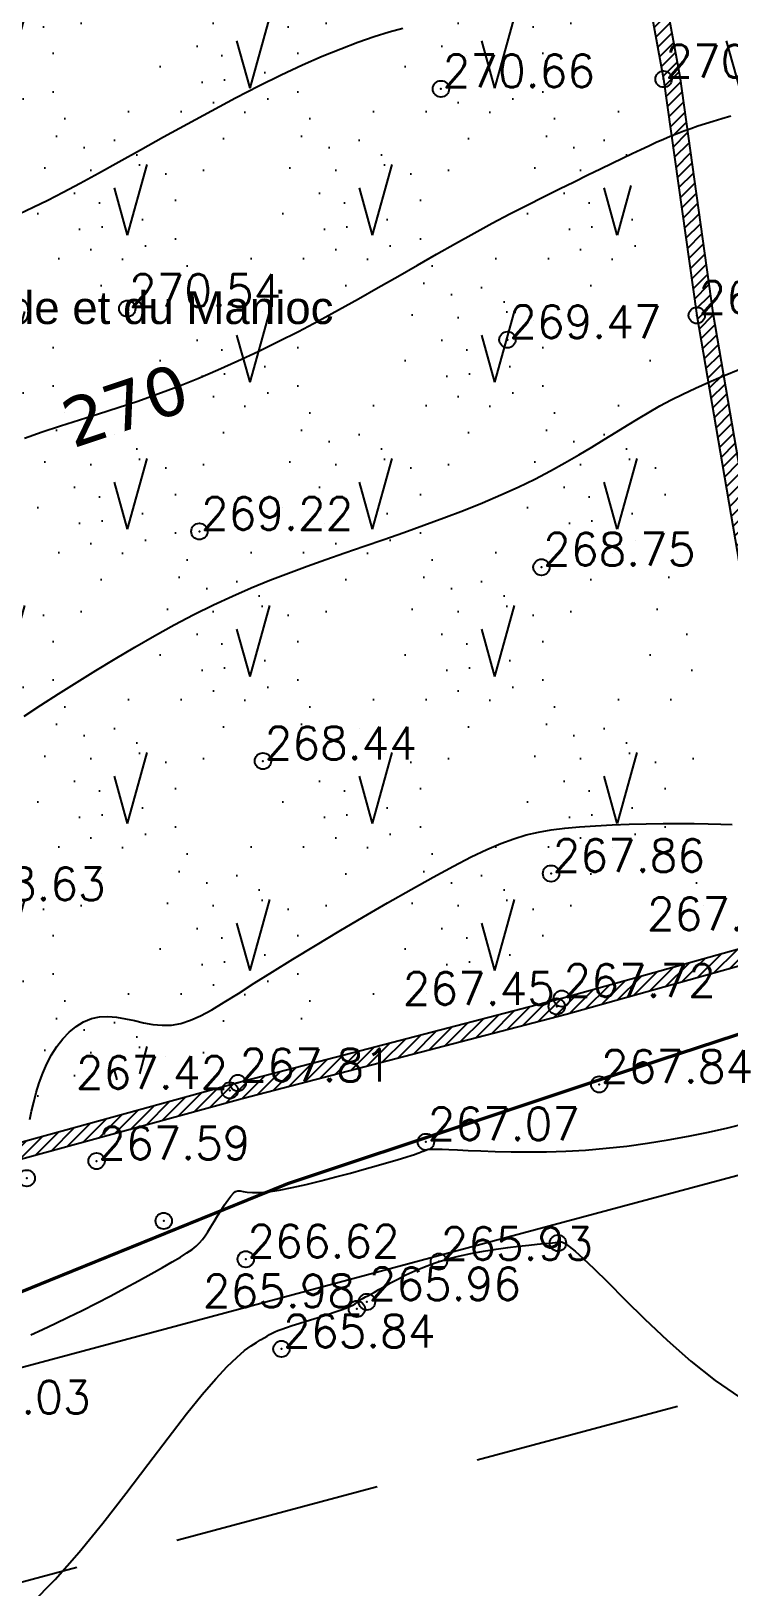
# Model space of a CAD drawing. Header units: millimetres. Extents: x 524954 to 526204, y 9523489 to 9524010.
# Drawn here: x 525548.3 to 525569.67, y 9523547.14 to 9523594.75 of the extents above; entities that cross this region are included whole.
import ezdxf
from ezdxf.enums import TextEntityAlignment as Align

# ---------------------------------------------------------------- set-up
doc = ezdxf.new("R2010")
doc.units = ezdxf.units.MM
doc.header["$PDMODE"] = 32
doc.header["$PDSIZE"] = 0.5
doc.linetypes.add('ACAD_ISO12W100', pattern=[21, 12, -3, 0, -3, 0, -3])
doc.linetypes.add('CACHE2', pattern=[4.7625, 3.175, -1.5875])
for name, color, linetype in [('Bord Fleuve', 4, 'ACAD_ISO12W100'), ('Cloture', 7, 'Continuous'), ('CN_01_00', 3, 'Continuous'), ('CN_02_00', 4, 'Continuous'), ('CN_10_00', 1, 'Continuous'), ('Cotation Courbes de niveau', 7, 'Continuous'), ('Murs', 1, 'Continuous'), ('TopoAlt', 3, 'Continuous'), ('TOPOJIS', 7, 'Continuous'), ('Toponomie', 7, 'CACHE2'), ('Végétation_Plantation', 70, 'Continuous')]:
    doc.layers.add(name, color=color, linetype=linetype)
doc.styles.add('Simplex 1.0', font='Simplex.shx', dxfattribs={"width": 0.99, "height": 1})
doc.styles.get("Standard").update_dxf_attribs({"font": 'arial.ttf'})
doc.styles.add('Verdana 1.0', font='verdana.ttf', dxfattribs={"width": 0.99, "height": 1})
pattern_1 = [(74.475889, (0, 0), (-3.750000001, 13.500000005), [2.25, -11.761156275]), (74.475889, (3.75, 4.5), (-3.750000001, 13.500000005), [2.25, -11.761156275]), (74.475889, (7.5, 9), (-3.750000001, 13.500000005), [2.25, -11.761156275]), (105.524111, (0, 0), (-7.500000003, 4e-10), [1.5, -12.511156275]), (105.524111, (3.75, 4.5), (-7.500000003, 4e-10), [1.5, -12.511156275]), (105.524111, (7.5, 9), (-7.500000003, 4e-10), [1.5, -12.511156275]), (0, (0.453, 0.484), (3.75, 4.5), [0, -7.5]), (0, (1.468, 1.072), (3.75, 4.5), [0, -7.5]), (0, (1.1713, 1.8804), (3.75, 4.5), [0, -7.5]), (0, (2.327, 1.9907), (3.75, 4.5), [0, -7.5]), (0, (1.64, 3.7912), (3.75, 4.5), [0, -7.5]), (0, (0.3684, 2.1545), (3.75, 4.5), [0, -7.5]), (0, (0.281, 2.4684), (3.75, 4.5), [0, -7.5]), (0, (0.0314, 3.7912), (3.75, 4.5), [0, -7.5]), (0, (-0.7807, 0.2634), (3.75, 4.5), [0, -7.5]), (0, (-0.8588, 0.9984), (3.75, 4.5), [0, -7.5]), (0, (-1.468, 0.19), (3.75, 4.5), [0, -7.5]), (0, (-1.624, 1.2924), (3.75, 4.5), [0, -7.5]), (0, (-1.1242, 1.9905), (3.75, 4.5), [0, -7.5]), (0, (-1.3274, 2.6888), (3.75, 4.5), [0, -7.5]), (0, (-1.9207, 3.5707), (3.75, 4.5), [0, -7.5]), (0, (-0.406, 2.9085), (3.75, 4.5), [0, -7.5]), (0, (-2.53, 2.064), (3.75, 4.5), [0, -7.5]), (0, (-2.7485, 0.6675), (3.75, 4.5), [0, -7.5]), (0, (-1.1235, -0.4347), (3.75, 4.5), [0, -7.5]), (0, (-0.156, -0.7287), (3.75, 4.5), [0, -7.5]), (0, (-0.812, -1.537), (3.75, 4.5), [0, -7.5]), (0, (1.5774, -1.4635), (3.75, 4.5), [0, -7.5]), (0, (0.5466, -0.3245), (3.75, 4.5), [0, -7.5]), (0, (1.468, -0.104), (3.75, 4.5), [0, -7.5])]

# ---------------------------------------------------------------- blocks, each defined once
blk = doc.blocks.new('TCPOINT M')
at = {"color": 0}
blk.add_point((0, 0), dxfattribs=at)
at = {"layer": 'TopoAlt', "style": 'Simplex 1.0', "width": 0.99}
blk.add_attdef('ALT', (0.15, 0.15), '', height=1, dxfattribs=at)

msp = doc.modelspace()

# ---------------------------------------------------------------- hatches: boundary and pattern name
at = {"layer": 'Bord Fleuve', "ltscale": 0.5}
h = msp.add_hatch(dxfattribs=at)
h.set_pattern_fill('ANSI33', color=256, scale=2, angle=330, style=0)
h.paths.add_polyline_path([(526101.715, 9523771.778), (526101.498, 9523728.689), (526067.042, 9523702.1), (526048.223, 9523678.528), (526031.816, 9523676.184), (526027.837, 9523671.249), (526016.46, 9523661.911), (526012.684, 9523655.259), (526010.342, 9523652.337), (526009.349, 9523649.826), (526002.836, 9523644.901), (526001.359, 9523638.704), (525998.552, 9523634.868), (525992.641, 9523630.59), (525971.373, 9523621.771), (525946.333, 9523622.282), (525936.503, 9523619.892), (525930.695, 9523617.923), (525919.699, 9523615.395), (525895.841, 9523612.948), (525885.599, 9523613.628), (525875.196, 9523613.421), (525867.372, 9523614.558), (525859.164, 9523613.749), (525850.68, 9523611.584), (525842.877, 9523609.413), (525834.137, 9523605.724), (525821.783, 9523602.11), (525815.903, 9523600.185), (525796.184, 9523594.113), (525774.026, 9523585.199), (525767.099, 9523581.761), (525763.989, 9523580.32), (525760.33, 9523578.539), (525748.039, 9523572.413), (525744.059, 9523571.766), (525739.195, 9523569.005), (525726.381, 9523563.785), (525719.788, 9523561.814), (525707.248, 9523554.536), (525700.147, 9523552.212), (525692.212, 9523549.16), (525674.921, 9523545.702), (525662.522, 9523542.332), (525644.942, 9523541.016), (525635.899, 9523540.053), (525621.612, 9523536.522), (525609.298, 9523533.789), (525593.484, 9523529.477), (525590.482, 9523529.837), (525587.338, 9523528.188), (525575.413, 9523524.864), (525573.541, 9523524.376), (525537.559, 9523507.804), (525536.053, 9523507.312), (525509.961, 9523500.658), (525472.702, 9523501.018), (525453.195, 9523495.13), (525425.264, 9523493.316), (525409.725, 9523500.229), (525383.624, 9523517.145), (525374.857, 9523528.592), (525397.503, 9523550.219), (525408.728, 9523544.096), (525423.511, 9523536.311), (525445.736, 9523537.578), (525453.966, 9523539.782), (525464.454, 9523546.087), (525473.153, 9523547.827), (525482.046, 9523548.599), (525491.438, 9523548.246), (525499.251, 9523546.152), (525510.455, 9523545.914), (525524.182, 9523548.573), (525533.752, 9523550.446), (525539.312, 9523550.42), (525543.959, 9523554.529), (525548.966, 9523556.567), (525556.157, 9523559.482), (525565.701, 9523562.659), (525575.687, 9523565.927), (525586.045, 9523569.089), (525592.726, 9523570.833), (525599.232, 9523573.013), (525615.849, 9523577.326), (525625.16, 9523582.583), (525628.685, 9523586.517), (525632.523, 9523586.625), (525648.079, 9523583.088), (525655.429, 9523583.638), (525665.347, 9523586.334), (525670.505, 9523587.365), (525674.974, 9523592.31), (525681.363, 9523595.427), (525690.374, 9523596.897), (525696.726, 9523596.667), (525703.112, 9523600.372), (525712.502, 9523603.181), (525720.951, 9523606.622), (525729.973, 9523611.744), (525735.094, 9523612.577), (525741.896, 9523615.967), (525746.088, 9523618.007), (525749.05, 9523619.379), (525756.94, 9523623.296), (525766.831, 9523627.898), (525804.249, 9523638.101), (525817.576, 9523642.025), (525828.432, 9523644.919), (525839.805, 9523649.896), (525846.166, 9523651.166), (525855.839, 9523655.822), (525867.776, 9523655.711), (525877.503, 9523655.632), (525886.144, 9523654.198), (525894.786, 9523653.829), (525911.157, 9523655.506), (525918.652, 9523656.801), (525925.004, 9523658.249), (525933.183, 9523660.832), (525939.613, 9523663.374), (525944.509, 9523665.893), (525950.393, 9523669.022), (525957.623, 9523672.73), (525962.986, 9523676.276), (525970.165, 9523679.965), (525973.599, 9523682.924), (525976.261, 9523684.646), (525980.145, 9523686.246), (525987.591, 9523689.162), (525991.967, 9523692.966), (525998.543, 9523697.851), (526003.542, 9523703.73), (526012.581, 9523711.677), (526026.66, 9523716.709), (526030.85, 9523726.011), (526046.387, 9523740.613), (526052.355, 9523745.599), (526061.927, 9523759.011), (526073.275, 9523760.379), (526077.818, 9523761.95), (526083.981, 9523762.217)])
h.paths.add_polyline_path([(525512.661, 9523516.101), (525534.357, 9523523.257), (525535.319, 9523520.342), (525513.623, 9523513.186)], flags=24)
h.paths.add_polyline_path([(525743.331, 9523593.045), (525764.315, 9523602.078), (525765.529, 9523599.259), (525744.545, 9523590.226)], flags=24)
h.paths.add_polyline_path([(525983.194, 9523662.071), (526001.508, 9523675.73), (526003.343, 9523673.269), (525985.029, 9523659.611)], flags=24)
at = {"layer": 'Murs'}
h = msp.add_hatch(dxfattribs=at)
h.set_pattern_fill('_U', color=256, scale=0.25, angle=45, style=0, pattern_type=0)
h.set_pattern_definition([(45, (0, 0), (-0.1767766952966, 0.1767766952966), [])])
h.paths.add_polyline_path([(525565.268, 9523609.213), (525566.3, 9523600.744), (525567.673, 9523593.284), (525568.689, 9523586.054), (525569.922, 9523578.837), (525571.121, 9523571.236), (525571.878, 9523567.189), (525564.554, 9523565.148), (525554.631, 9523562.564), (525547.728, 9523560.676), (525539.256, 9523558.417), (525539.384, 9523557.934), (525547.858, 9523560.193), (525554.76, 9523562.08), (525564.684, 9523564.665), (525572.453, 9523566.831), (525571.613, 9523571.321), (525570.416, 9523578.918), (525569.183, 9523586.131), (525568.167, 9523593.364), (525566.795, 9523600.82), (525565.765, 9523609.274)])
at = {"layer": 'Végétation_Plantation', "linetype": 'CACHE2', "ltscale": 0.5}
h = msp.add_hatch(dxfattribs=at)
h.set_pattern_fill('BROUSS', color=256, scale=1.5, style=0)
h.set_pattern_definition(pattern_1)
h.paths.add_polyline_path([(525591.727, 9523611.119), (525567.444, 9523607.848), (525573.392, 9523569.421), (525601.982, 9523576.399)])
h = msp.add_hatch(dxfattribs=at)
h.set_pattern_fill('BROUSS', color=256, scale=1.5, style=0)
h.set_pattern_definition(pattern_1)
h.paths.add_polyline_path([(525564.252, 9523608.21), (525532.2, 9523604.077), (525540.07, 9523559.818), (525569.671, 9523567.578)])

# ---------------------------------------------------------------- linework, layer by layer
at = {"layer": 'Bord Fleuve', "ltscale": 0.35, "flags": 128}
msp.add_lwpolyline([(525394.064, 9523546.741, 0.1, 0.1, 0), (525403.511, 9523541.057, 0.1, 0.1, 0), (525423.511, 9523536.311, 0.1, 0.1, 0), (525445.736, 9523537.578, 0.1, 0.1, 0), (525453.966, 9523539.782, 0.1, 0.1, 0), (525464.454, 9523546.087, 0.1, 0.1, 0), (525473.153, 9523547.827, 0.1, 0.1, 0), (525482.046, 9523548.599, 0.1, 0.1, 0), (525491.438, 9523548.246, 0.1, 0.1, 0), (525499.251, 9523546.152, 0.1, 0.1, 0), (525510.455, 9523545.914, 0.1, 0.1, 0), (525524.182, 9523548.573, 0.1, 0.1, 0), (525533.752, 9523550.446, 0.1, 0.1, 0), (525539.312, 9523550.42, 0.1, 0.1, 0), (525543.959, 9523554.529, 0.1, 0.1, 0), (525548.966, 9523556.567, 0.1, 0.1, 0), (525556.157, 9523559.482, 0.1, 0.1, 0), (525565.701, 9523562.659, 0.1, 0.1, 0), (525575.687, 9523565.927, 0.1, 0.1, 0), (525586.045, 9523569.089, 0.1, 0.1, 0), (525592.726, 9523570.833, 0.1, 0.1, 0), (525599.232, 9523573.013, 0.1, 0.1, 0), (525615.849, 9523577.326, 0.1, 0.1, 0), (525625.16, 9523582.583, 0.1, 0.1, 0), (525628.685, 9523586.517, 0.1, 0.1, 0), (525632.523, 9523586.625, 0.1, 0.1, 0), (525648.079, 9523583.088, 0.1, 0.1, 0), (525655.429, 9523583.638, 0.1, 0.1, 0), (525665.347, 9523586.334, 0.1, 0.1, 0), (525670.505, 9523587.365, 0.1, 0.1, 0), (525674.974, 9523592.31, 0.1, 0.1, 0), (525674.974, 9523592.31, 0.1, 0.1, 0), (525681.363, 9523595.427, 0.1, 0.1, 0), (525681.363, 9523595.427, 0.1, 0.1, 0), (525690.374, 9523596.897, 0.1, 0.1, 0), (525696.726, 9523596.667, 0.1, 0.1, 0), (525703.112, 9523600.372, 0.1, 0.1, 0), (525712.502, 9523603.181, 0.1, 0.1, 0), (525712.502, 9523603.181, 0.1, 0.1, 0), (525720.951, 9523606.622, 0.1, 0.1, 0), (525729.973, 9523611.744, 0.1, 0.1, 0), (525735.094, 9523612.577, 0.1, 0.1, 0), (525741.896, 9523615.967, 0.1, 0.1, 0), (525746.088, 9523618.007, 0.1, 0.1, 0), (525749.05, 9523619.379, 0.1, 0.1, 0), (525756.94, 9523623.296, 0.1, 0.1, 0), (525766.831, 9523627.898, 0.1, 0.1, 0), (525804.249, 9523638.101, 0.1, 0.1, 0), (525817.576, 9523642.025, 0.1, 0.1, 0), (525828.432, 9523644.919, 0.1, 0.1, 0), (525839.805, 9523649.896, 0.1, 0.1, 0), (525846.166, 9523651.166, 0.1, 0.1, 0), (525855.839, 9523655.822, 0.1, 0.1, 0), (525867.776, 9523655.711, 0.1, 0.1, 0), (525877.503, 9523655.632, 0.1, 0.1, 0), (525886.144, 9523654.198, 0.1, 0.1, 0), (525894.786, 9523653.829, 0.1, 0.1, 0), (525911.157, 9523655.506, 0.1, 0.1, 0), (525918.652, 9523656.801, 0.1, 0.1, 0), (525925.004, 9523658.249, 0.1, 0.1, 0), (525933.183, 9523660.832, 0.1, 0.1, 0), (525939.613, 9523663.374, 0.1, 0.1, 0), (525944.509, 9523665.893, 0.1, 0.1, 0), (525950.393, 9523669.022, 0.1, 0.1, 0), (525957.623, 9523672.73, 0.1, 0.1, 0), (525962.986, 9523676.276, 0.1, 0.1, 0), (525970.165, 9523679.965, 0.1, 0.1, 0), (525970.165, 9523679.965, 0.1, 0.1, 0), (525973.599, 9523682.924, 0.1, 0.1, 0), (525976.261, 9523684.646, 0.1, 0.1, 0), (525980.145, 9523686.246, 0.1, 0.1, 0), (525987.591, 9523689.162, 0.1, 0.1, 0), (525991.967, 9523692.966, 0.1, 0.1, 0), (525998.543, 9523697.851, 0.1, 0.1, 0), (526003.542, 9523703.73, 0.1, 0.1, 0), (526012.581, 9523711.677, 0.1, 0.1, 0), (526026.66, 9523716.709, 0.1, 0.1, 0), (526030.85, 9523726.011, 0.1, 0.1, 0), (526046.387, 9523740.613, 0.1, 0.1, 0), (526052.355, 9523745.599, 0.1, 0.1, 0), (526061.927, 9523759.011, 0.1, 0.1, 0), (526073.275, 9523760.379, 0.1, 0.1, 0), (526077.818, 9523761.95, 0.1, 0.1, 0), (526083.981, 9523762.217, 0.1, 0.1, 0), (526101.715, 9523771.778, 0, 0, 0)], format="xyseb", dxfattribs=at)
at = {"layer": 'Cloture', "flags": 128}
for points in [[(525565.268, 9523609.213), (525566.3, 9523600.744), (525567.673, 9523593.284), (525568.689, 9523586.054), (525569.922, 9523578.837), (525571.121, 9523571.236), (525571.878, 9523567.189), (525564.554, 9523565.148), (525554.631, 9523562.564), (525547.728, 9523560.676), (525539.256, 9523558.417)], [(525565.765, 9523609.274), (525566.795, 9523600.82), (525568.167, 9523593.364), (525569.183, 9523586.131), (525570.416, 9523578.918), (525571.613, 9523571.321), (525572.453, 9523566.831), (525564.684, 9523564.665), (525554.76, 9523562.08), (525547.858, 9523560.193), (525539.384, 9523557.934)]]:
    msp.add_lwpolyline(points, dxfattribs=at)
at = {"layer": 'CN_01_00', "flags": 128}
for points, elevation in [([(525547.936, 9523589.165), (525548.363, 9523589.362), (525548.809, 9523589.58), (525549.283, 9523589.823), (525549.797, 9523590.097), (525550.362, 9523590.406), (525550.984, 9523590.75), (525551.654, 9523591.124), (525552.359, 9523591.516), (525553.087, 9523591.918), (525553.824, 9523592.319), (525554.557, 9523592.709), (525555.274, 9523593.079), (525555.961, 9523593.419), (525556.608, 9523593.722), (525557.214, 9523593.986), (525557.781, 9523594.217), (525558.31, 9523594.415), (525558.803, 9523594.585), (525559.261, 9523594.728), (525559.686, 9523594.848)], 271), ([(525548.083, 9523573.791), (525548.601, 9523574.127), (525549.143, 9523574.475), (525549.705, 9523574.83), (525550.284, 9523575.189), (525550.875, 9523575.548), (525551.475, 9523575.902), (525552.08, 9523576.248), (525552.685, 9523576.581), (525553.287, 9523576.898), (525553.881, 9523577.193), (525554.466, 9523577.465), (525555.042, 9523577.716), (525555.613, 9523577.949), (525556.182, 9523578.169), (525556.752, 9523578.379), (525557.327, 9523578.583), (525557.908, 9523578.786), (525558.5, 9523578.99), (525559.104, 9523579.199), (525559.715, 9523579.414), (525560.328, 9523579.634), (525560.938, 9523579.859), (525561.538, 9523580.088), (525562.122, 9523580.322), (525562.685, 9523580.56), (525563.222, 9523580.802), (525563.727, 9523581.047), (525564.203, 9523581.294), (525564.65, 9523581.54), (525565.073, 9523581.785), (525565.473, 9523582.024), (525565.853, 9523582.258), (525566.216, 9523582.483), (525566.563, 9523582.698), (525566.899, 9523582.902), (525567.229, 9523583.097), (525567.561, 9523583.284), (525567.903, 9523583.467), (525568.261, 9523583.648), (525568.644, 9523583.83), (525569.057, 9523584.015), (525569.509, 9523584.206), (525570.003, 9523584.405)], 269), ([(525548.286, 9523554.857), (525548.648, 9523555.024), (525549.032, 9523555.202), (525549.438, 9523555.395), (525549.864, 9523555.604), (525550.302, 9523555.826), (525550.742, 9523556.054), (525551.173, 9523556.283), (525551.587, 9523556.508), (525551.973, 9523556.721), (525552.322, 9523556.917), (525552.623, 9523557.091), (525552.871, 9523557.238), (525553.069, 9523557.363), (525553.228, 9523557.473), (525553.354, 9523557.573), (525553.458, 9523557.671), (525553.546, 9523557.773), (525553.628, 9523557.885), (525553.713, 9523558.013), (525553.806, 9523558.163), (525553.906, 9523558.328), (525554.011, 9523558.5), (525554.117, 9523558.672), (525554.221, 9523558.835), (525554.321, 9523558.981), (525554.413, 9523559.103), (525554.494, 9523559.193), (525554.564, 9523559.244), (525554.63, 9523559.265), (525554.704, 9523559.263), (525554.796, 9523559.247), (525554.917, 9523559.228), (525555.078, 9523559.213), (525555.289, 9523559.212), (525555.56, 9523559.234), (525555.899, 9523559.285), (525556.292, 9523559.362), (525556.724, 9523559.459), (525557.177, 9523559.569), (525557.635, 9523559.688), (525558.08, 9523559.807), (525558.497, 9523559.923), (525558.868, 9523560.028), (525559.18, 9523560.117), (525559.437, 9523560.192), (525559.645, 9523560.254), (525559.81, 9523560.304), (525559.939, 9523560.345), (525560.038, 9523560.378), (525560.116, 9523560.405), (525560.177, 9523560.427), (525560.227, 9523560.447), (525560.27, 9523560.464), (525560.306, 9523560.479), (525560.336, 9523560.492), (525560.363, 9523560.503), (525560.387, 9523560.513), (525560.41, 9523560.521), (525560.433, 9523560.528), (525560.458, 9523560.535), (525560.493, 9523560.54), (525560.546, 9523560.543), (525560.625, 9523560.544), (525560.738, 9523560.542), (525560.892, 9523560.537), (525561.097, 9523560.529), (525561.359, 9523560.517), (525561.686, 9523560.502), (525562.072, 9523560.485), (525562.511, 9523560.469), (525562.998, 9523560.458), (525563.524, 9523560.454), (525564.085, 9523560.46), (525564.674, 9523560.479), (525565.283, 9523560.513), (525565.908, 9523560.565), (525566.541, 9523560.635), (525567.177, 9523560.72), (525567.81, 9523560.82), (525568.435, 9523560.932), (525569.045, 9523561.057), (525569.635, 9523561.191), (525570.199, 9523561.335)], 267)]:
    msp.add_lwpolyline(points, dxfattribs=dict(at, elevation=elevation))
at = {"layer": 'CN_02_00', "flags": 128}
for points, elevation in [([(525548.26, 9523561.446), (525548.316, 9523561.703), (525548.382, 9523561.981), (525548.458, 9523562.27), (525548.548, 9523562.566), (525548.654, 9523562.861), (525548.779, 9523563.149), (525548.923, 9523563.423), (525549.088, 9523563.678), (525549.27, 9523563.911), (525549.469, 9523564.118), (525549.682, 9523564.293), (525549.908, 9523564.433), (525550.147, 9523564.534), (525550.395, 9523564.592), (525550.652, 9523564.604), (525550.916, 9523564.58), (525551.187, 9523564.532), (525551.463, 9523564.472), (525551.743, 9523564.41), (525552.025, 9523564.359), (525552.31, 9523564.331), (525552.595, 9523564.337), (525552.881, 9523564.388), (525553.177, 9523564.483), (525553.491, 9523564.623), (525553.835, 9523564.806), (525554.217, 9523565.033), (525554.647, 9523565.303), (525555.135, 9523565.614), (525555.691, 9523565.966), (525556.32, 9523566.356), (525557.007, 9523566.775), (525557.732, 9523567.21), (525558.475, 9523567.649), (525559.217, 9523568.08), (525559.937, 9523568.49), (525560.617, 9523568.868), (525561.236, 9523569.202), (525561.781, 9523569.481), (525562.26, 9523569.711), (525562.691, 9523569.895), (525563.087, 9523570.041), (525563.465, 9523570.155), (525563.84, 9523570.242), (525564.227, 9523570.308), (525564.643, 9523570.36), (525565.098, 9523570.403), (525565.586, 9523570.438), (525566.096, 9523570.466), (525566.618, 9523570.486), (525567.141, 9523570.499), (525567.655, 9523570.506), (525568.149, 9523570.508), (525568.612, 9523570.503), (525569.036, 9523570.494), (525569.422, 9523570.483), (525569.771, 9523570.473)], 268), ([(525548.303, 9523546.63), (525549.034, 9523547.37), (525549.77, 9523548.204), (525550.498, 9523549.094), (525551.204, 9523550), (525551.874, 9523550.885), (525552.496, 9523551.71), (525553.054, 9523552.436), (525553.538, 9523553.035), (525553.953, 9523553.513), (525554.303, 9523553.884), (525554.597, 9523554.166), (525554.84, 9523554.373), (525555.038, 9523554.521), (525555.2, 9523554.626), (525555.33, 9523554.703), (525555.436, 9523554.766), (525555.525, 9523554.818), (525555.604, 9523554.864), (525555.682, 9523554.906), (525555.765, 9523554.945), (525555.861, 9523554.986), (525555.978, 9523555.03), (525556.122, 9523555.08), (525556.3, 9523555.138), (525556.504, 9523555.203), (525556.726, 9523555.272), (525556.957, 9523555.344), (525557.189, 9523555.417), (525557.411, 9523555.489), (525557.617, 9523555.557), (525557.797, 9523555.62), (525557.943, 9523555.677), (525558.06, 9523555.727), (525558.15, 9523555.77), (525558.22, 9523555.809), (525558.272, 9523555.843), (525558.313, 9523555.872), (525558.346, 9523555.898), (525558.376, 9523555.921), (525558.407, 9523555.942), (525558.443, 9523555.963), (525558.488, 9523555.987), (525558.544, 9523556.016), (525558.615, 9523556.054), (525558.705, 9523556.102), (525558.817, 9523556.163), (525558.953, 9523556.241), (525559.118, 9523556.335), (525559.31, 9523556.444), (525559.53, 9523556.564), (525559.777, 9523556.689), (525560.049, 9523556.817), (525560.347, 9523556.942), (525560.67, 9523557.062), (525561.018, 9523557.171), (525561.387, 9523557.268), (525561.771, 9523557.351), (525562.158, 9523557.421), (525562.539, 9523557.481), (525562.903, 9523557.531), (525563.242, 9523557.572), (525563.544, 9523557.605), (525563.801, 9523557.631), (525564.004, 9523557.651), (525564.158, 9523557.666), (525564.272, 9523557.677), (525564.353, 9523557.685), (525564.409, 9523557.691), (525564.446, 9523557.695), (525564.474, 9523557.698), (525564.499, 9523557.702), (525564.53, 9523557.704), (525564.579, 9523557.691), (525564.658, 9523557.65), (525564.782, 9523557.564), (525564.961, 9523557.418), (525565.209, 9523557.197), (525565.538, 9523556.886), (525565.962, 9523556.47), (525566.488, 9523555.943), (525567.1, 9523555.336), (525567.778, 9523554.693), (525568.501, 9523554.053), (525569.249, 9523553.459), (525570.001, 9523552.952)], 266)]:
    msp.add_lwpolyline(points, dxfattribs=dict(at, elevation=elevation))
at = {"layer": 'CN_10_00', "elevation": 270, "flags": 128}
msp.add_lwpolyline([(525548.095, 9523582.302), (525548.641, 9523582.489), (525549.203, 9523582.672), (525549.779, 9523582.855), (525550.366, 9523583.04), (525550.963, 9523583.232), (525551.568, 9523583.434), (525552.177, 9523583.649), (525552.789, 9523583.879), (525553.404, 9523584.125), (525554.019, 9523584.387), (525554.636, 9523584.662), (525555.254, 9523584.951), (525555.871, 9523585.252), (525556.488, 9523585.564), (525557.103, 9523585.888), (525557.717, 9523586.221), (525558.327, 9523586.561), (525558.934, 9523586.904), (525559.535, 9523587.249), (525560.13, 9523587.591), (525560.718, 9523587.927), (525561.296, 9523588.255), (525561.865, 9523588.571), (525562.423, 9523588.873), (525562.966, 9523589.159), (525563.492, 9523589.43), (525563.997, 9523589.685), (525564.478, 9523589.924), (525564.931, 9523590.146), (525565.354, 9523590.352), (525565.742, 9523590.54), (525566.095, 9523590.71), (525566.414, 9523590.864), (525566.705, 9523591.004), (525566.971, 9523591.131), (525567.217, 9523591.246), (525567.447, 9523591.351), (525567.666, 9523591.447), (525567.876, 9523591.537), (525568.084, 9523591.621), (525568.292, 9523591.7), (525568.503, 9523591.777), (525568.721, 9523591.852), (525568.95, 9523591.927), (525569.193, 9523592.002), (525569.454, 9523592.079), (525569.735, 9523592.159)], dxfattribs=at)

# ---------------------------------------------------------------- block references
at = {"layer": 'TOPOJIS'}
ref = msp.add_blockref('TCPOINT M', (525567.673, 9523593.284, 270.25), dxfattribs=at)
ref.add_attrib('ALT', '270.25', (525567.723, 9523593.334, 270.25), dxfattribs={"layer": 'TopoAlt', "height": 1, "style": 'Simplex 1.0', "width": 0.99})
ref = msp.add_blockref('TCPOINT M', (525560.852, 9523592.987, 270.66), dxfattribs=at)
ref.add_attrib('ALT', '270.66', (525560.902, 9523593.037, 270.66), dxfattribs={"layer": 'TopoAlt', "height": 1, "style": 'Simplex 1.0', "width": 0.99})
ref = msp.add_blockref('TCPOINT M', (525551.246, 9523586.262, 270.54), dxfattribs=at)
ref.add_attrib('ALT', '270.54', (525551.296, 9523586.312, 270.54), dxfattribs={"layer": 'TopoAlt', "height": 1, "style": 'Simplex 1.0', "width": 0.99})
ref = msp.add_blockref('TCPOINT M', (525568.689, 9523586.054, 269.18), dxfattribs=at)
ref.add_attrib('ALT', '269.18', (525568.739, 9523586.104, 269.18), dxfattribs={"layer": 'TopoAlt', "height": 1, "style": 'Simplex 1.0', "width": 0.99})
ref = msp.add_blockref('TCPOINT M', (525562.89, 9523585.31, 269.47), dxfattribs=at)
ref.add_attrib('ALT', '269.47', (525562.94, 9523585.36, 269.47), dxfattribs={"layer": 'TopoAlt', "height": 1, "style": 'Simplex 1.0', "width": 0.99})
ref = msp.add_blockref('TCPOINT M', (525553.452, 9523579.442, 269.22), dxfattribs=at)
ref.add_attrib('ALT', '269.22', (525553.502, 9523579.492, 269.22), dxfattribs={"layer": 'TopoAlt', "height": 1, "style": 'Simplex 1.0', "width": 0.99})
ref = msp.add_blockref('TCPOINT M', (525563.931, 9523578.346, 268.75), dxfattribs=at)
ref.add_attrib('ALT', '268.75', (525563.981, 9523578.396, 268.75), dxfattribs={"layer": 'TopoAlt', "height": 1, "style": 'Simplex 1.0', "width": 0.99})
ref = msp.add_blockref('TCPOINT M', (525555.4, 9523572.417, 268.44), dxfattribs=at)
ref.add_attrib('ALT', '268.44', (525555.45, 9523572.467, 268.44), dxfattribs={"layer": 'TopoAlt', "height": 1, "style": 'Simplex 1.0', "width": 0.99})
ref = msp.add_blockref('TCPOINT M', (525564.224, 9523568.975, 267.86), dxfattribs=at)
ref.add_attrib('ALT', '267.86', (525564.274, 9523569.025, 267.86), dxfattribs={"layer": 'TopoAlt', "height": 1, "style": 'Simplex 1.0', "width": 0.99})
ref = msp.add_blockref('TCPOINT M', (525545.869, 9523568.104, 268.63), dxfattribs=at)
ref.add_attrib('ALT', '268.63', (525545.919, 9523568.154, 268.63), dxfattribs={"layer": 'TopoAlt', "height": 1, "style": 'Simplex 1.0', "width": 0.99})
ref = msp.add_blockref('TCPOINT M', (525571.878, 9523567.189, 267.79), dxfattribs=at)
ref.add_attrib('ALT', '267.79', dxfattribs={"layer": 'TopoAlt', "height": 1, "style": 'Simplex 1.0', "width": 0.99}).set_placement((525571.828, 9523567.239, 267.79), align=Align.RIGHT)
ref = msp.add_blockref('TCPOINT M', (525564.554, 9523565.148, 267.72), dxfattribs=at)
ref.add_attrib('ALT', '267.72', (525564.604, 9523565.198, 267.72), dxfattribs={"layer": 'TopoAlt', "height": 1, "style": 'Simplex 1.0', "width": 0.99})
ref = msp.add_blockref('TCPOINT M', (525564.397, 9523564.906, 267.45), dxfattribs=at)
ref.add_attrib('ALT', '267.45', dxfattribs={"layer": 'TopoAlt', "height": 1, "style": 'Simplex 1.0', "width": 0.99}).set_placement((525564.347, 9523564.956, 267.45), align=Align.RIGHT)
ref = msp.add_blockref('TCPOINT M', (525554.386, 9523562.336, 267.42), dxfattribs=at)
ref.add_attrib('ALT', '267.42', dxfattribs={"layer": 'TopoAlt', "height": 1, "style": 'Simplex 1.0', "width": 0.99}).set_placement((525554.336, 9523562.386, 267.42), align=Align.RIGHT)
ref = msp.add_blockref('TCPOINT M', (525554.631, 9523562.564, 267.81), dxfattribs=at)
ref.add_attrib('ALT', '267.81', (525554.681, 9523562.614, 267.81), dxfattribs={"layer": 'TopoAlt', "height": 1, "style": 'Simplex 1.0', "width": 0.99})
ref = msp.add_blockref('TCPOINT M', (525565.699, 9523562.521, 267.84), dxfattribs=at)
ref.add_attrib('ALT', '267.84', (525565.749, 9523562.571, 267.84), dxfattribs={"layer": 'TopoAlt', "height": 1, "style": 'Simplex 1.0', "width": 0.99})
ref = msp.add_blockref('TCPOINT M', (525560.392, 9523560.763, 267.07), dxfattribs=at)
ref.add_attrib('ALT', '267.07', (525560.442, 9523560.813, 267.07), dxfattribs={"layer": 'TopoAlt', "height": 1, "style": 'Simplex 1.0', "width": 0.99})
ref = msp.add_blockref('TCPOINT M', (525550.303, 9523560.174, 267.59), dxfattribs=at)
ref.add_attrib('ALT', '267.59', (525550.353, 9523560.224, 267.59), dxfattribs={"layer": 'TopoAlt', "height": 1, "style": 'Simplex 1.0', "width": 0.99})
for p in [(525548.166, 9523559.651, 267.93), (525552.36, 9523558.343, 267.37), (525564.436, 9523557.664, 265.99)]:
    msp.add_blockref('TCPOINT M', p, dxfattribs=at)
ref = msp.add_blockref('TCPOINT M', (525554.874, 9523557.171, 266.62), dxfattribs=at)
ref.add_attrib('ALT', '266.62', (525554.924, 9523557.221, 266.62), dxfattribs={"layer": 'TopoAlt', "height": 1, "style": 'Simplex 1.0', "width": 0.99})
ref = msp.add_blockref('TCPOINT M', (525560.789, 9523557.098, 265.93), dxfattribs=at)
ref.add_attrib('ALT', '265.93', (525560.839, 9523557.148, 265.93), dxfattribs={"layer": 'TopoAlt', "height": 1, "style": 'Simplex 1.0', "width": 0.99})
ref = msp.add_blockref('TCPOINT M', (525558.276, 9523555.649, 265.98), dxfattribs=at)
ref.add_attrib('ALT', '265.98', dxfattribs={"layer": 'TopoAlt', "height": 1, "style": 'Simplex 1.0', "width": 0.99}).set_placement((525558.226, 9523555.699, 265.98), align=Align.RIGHT)
ref = msp.add_blockref('TCPOINT M', (525558.584, 9523555.867, 265.96), dxfattribs=at)
ref.add_attrib('ALT', '265.96', (525558.634, 9523555.917, 265.96), dxfattribs={"layer": 'TopoAlt', "height": 1, "style": 'Simplex 1.0', "width": 0.99})
ref = msp.add_blockref('TCPOINT M', (525555.968, 9523554.424, 265.84), dxfattribs=at)
ref.add_attrib('ALT', '265.84', (525556.018, 9523554.474, 265.84), dxfattribs={"layer": 'TopoAlt', "height": 1, "style": 'Simplex 1.0', "width": 0.99})
ref = msp.add_blockref('TCPOINT M', (525545.403, 9523552.396, 267.03), dxfattribs=at)
ref.add_attrib('ALT', '267.03', (525545.453, 9523552.446, 267.03), dxfattribs={"layer": 'TopoAlt', "height": 1, "style": 'Simplex 1.0', "width": 0.99})

# ---------------------------------------------------------------- texts
at = {"layer": 'Cotation Courbes de niveau', "style": 'Verdana 1.0', "width": 0.99}
msp.add_text('270', height=1.5, rotation=18.4507, dxfattribs=at).set_placement((525551.183, 9523583.305, 270), align=Align.MIDDLE_CENTER)
at = {"layer": 'Toponomie', "insert": (525537.726, 9523586.79), "char_height": 1, "width": 42.68298, "attachment_point": 1}
msp.add_mtext("Culture d'Arachide et du Manioc ", dxfattribs=at)

doc.saveas('drawing.dxf')
